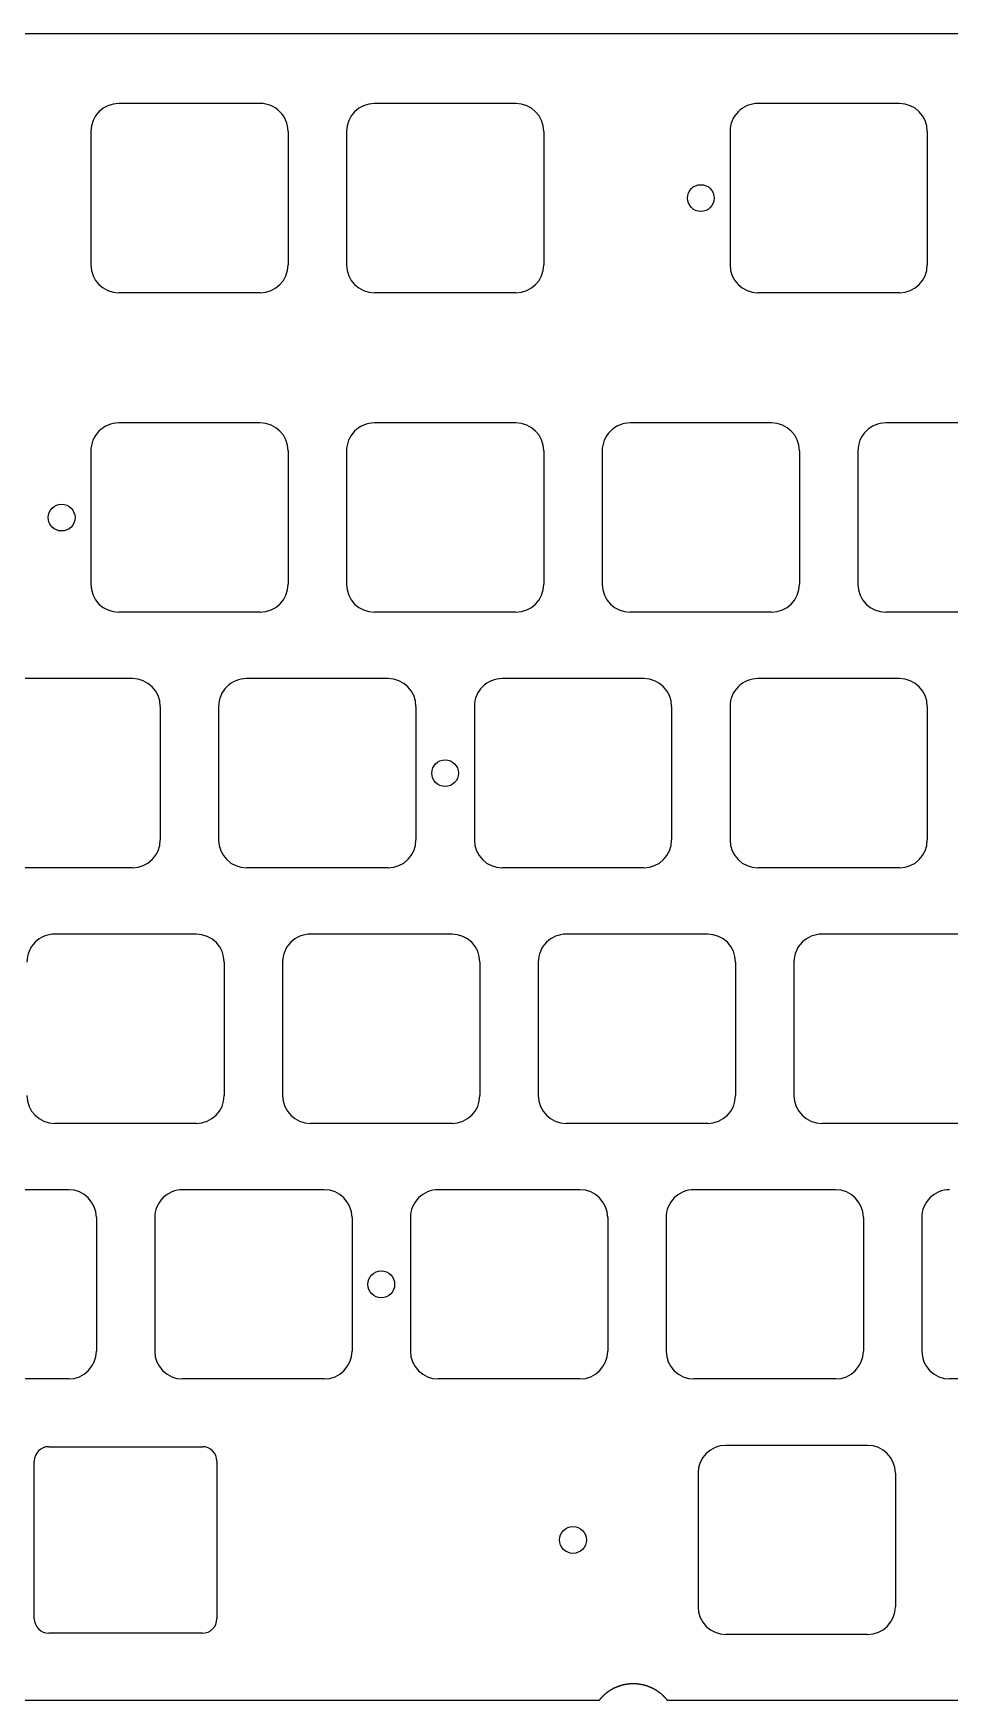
# Model space of a CAD drawing. Header units: millimetres. Extents: x -11 to 340, y -118 to 18.
# Drawn here: x 64.6 to 132.8, y -112 to 12.3 of the extents above; entities that cross this region are included whole.
import ezdxf

# ---------------------------------------------------------------- set-up
doc = ezdxf.new("R2010")
doc.units = ezdxf.units.MM
doc.header["$MEASUREMENT"] = 0
doc.layers.add('BLACK', color=7, linetype='CONTINUOUS')

msp = doc.modelspace()

# ---------------------------------------------------------------- linework, layer by layer
at = {"layer": 'BLACK', "linetype": 'Continuous'}
for p, q in [((28.3, 12.28), (156.05, 12.28)), ((81.475, 7.05), (70.924999, 7.05)), ((100.525, 7.05), (89.974999, 7.05)), ((118.550001, 7.049998), (118.550001, 7.05)), ((129.1, 7.05), (118.550001, 7.05)), ((68.85, 4.975), (68.85, -4.975001)), ((83.55, 4.975), (83.55, -4.975)), ((87.9, 4.975), (87.9, -4.975001)), ((102.6, 4.975), (102.6, -4.975)), ((116.475001, 4.975), (116.475001, -4.975)), ((131.175001, 4.975), (131.175001, -4.975)), ((81.475, -7.05), (70.925, -7.05)), ((100.525, -7.05), (89.975, -7.05)), ((129.100001, -7.05), (118.55, -7.05)), ((129.100001, -7.050001), (129.100001, -7.05)), ((70.925001, -16.762502), (70.925001, -16.7625)), ((81.475, -16.7625), (70.925001, -16.7625)), ((89.975001, -16.762502), (89.975001, -16.7625)), ((100.525, -16.7625), (89.975001, -16.7625)), ((109.025001, -16.762502), (109.025001, -16.7625)), ((119.575, -16.7625), (109.025001, -16.7625)), ((128.075001, -16.762502), (128.075001, -16.7625)), ((138.625, -16.7625), (128.075001, -16.7625)), ((68.850001, -18.8375), (68.850001, -28.7875)), ((83.550001, -18.8375), (83.550001, -28.7875)), ((87.900001, -18.8375), (87.900001, -28.7875)), ((102.600001, -18.8375), (102.600001, -28.7875)), ((106.950001, -18.8375), (106.950001, -28.7875)), ((121.650001, -18.8375), (121.650001, -28.7875)), ((126.000001, -18.8375), (126.000001, -28.7875)), ((81.475001, -30.8625), (70.925, -30.8625)), ((81.475001, -30.862501), (81.475001, -30.8625)), ((100.525001, -30.8625), (89.975, -30.8625)), ((100.525001, -30.862501), (100.525001, -30.8625)), ((119.575001, -30.8625), (109.025, -30.8625)), ((119.575001, -30.862501), (119.575001, -30.8625)), ((138.625001, -30.8625), (128.075, -30.8625)), ((71.95, -35.8125), (61.400001, -35.8125)), ((80.450001, -35.812502), (80.450001, -35.8125)), ((91, -35.8125), (80.450001, -35.8125)), ((99.500001, -35.812502), (99.500001, -35.8125)), ((110.05, -35.8125), (99.500001, -35.8125)), ((118.550001, -35.812502), (118.550001, -35.8125)), ((129.1, -35.8125), (118.550001, -35.8125)), ((74.025001, -37.8875), (74.025001, -47.8375)), ((78.375001, -37.8875), (78.375001, -47.8375)), ((93.075001, -37.8875), (93.075001, -47.8375)), ((97.425001, -37.8875), (97.425001, -47.8375)), ((112.125001, -37.8875), (112.125001, -47.8375)), ((116.475001, -37.8875), (116.475001, -47.8375)), ((131.175001, -37.8875), (131.175001, -47.8375)), ((71.950001, -49.9125), (61.4, -49.9125)), ((71.950001, -49.912501), (71.950001, -49.9125)), ((91.000001, -49.9125), (80.45, -49.9125)), ((91.000001, -49.912501), (91.000001, -49.9125)), ((110.050001, -49.9125), (99.5, -49.9125)), ((110.050001, -49.912501), (110.050001, -49.9125)), ((129.100001, -49.9125), (118.55, -49.9125)), ((129.100001, -49.912501), (129.100001, -49.9125)), ((66.162501, -54.862502), (66.162501, -54.8625)), ((76.7125, -54.8625), (66.162501, -54.8625)), ((85.212501, -54.862502), (85.212501, -54.8625)), ((95.7625, -54.8625), (85.212501, -54.8625)), ((104.262501, -54.862502), (104.262501, -54.8625)), ((114.8125, -54.8625), (104.262501, -54.8625)), ((123.312501, -54.862502), (123.312501, -54.8625)), ((133.8625, -54.8625), (123.312501, -54.8625)), ((78.787501, -56.9375), (78.787501, -66.8875)), ((83.137501, -56.9375), (83.137501, -66.8875)), ((97.837501, -56.9375), (97.837501, -66.8875)), ((102.187501, -56.9375), (102.187501, -66.8875)), ((116.887501, -56.9375), (116.887501, -66.8875)), ((121.237501, -56.9375), (121.237501, -66.8875)), ((76.712501, -68.9625), (66.1625, -68.9625)), ((76.712501, -68.962501), (76.712501, -68.9625)), ((95.762501, -68.9625), (85.2125, -68.9625)), ((95.762501, -68.962501), (95.762501, -68.9625)), ((114.812501, -68.9625), (104.2625, -68.9625)), ((114.812501, -68.962501), (114.812501, -68.9625)), ((133.862501, -68.9625), (123.3125, -68.9625)), ((67.1875, -73.9125), (56.637501, -73.9125)), ((75.687501, -73.912502), (75.687501, -73.9125)), ((86.2375, -73.9125), (75.687501, -73.9125)), ((94.737501, -73.912502), (94.737501, -73.9125)), ((105.2875, -73.9125), (94.737501, -73.9125)), ((113.787501, -73.912502), (113.787501, -73.9125)), ((124.3375, -73.9125), (113.787501, -73.9125)), ((69.262501, -75.9875), (69.262501, -85.9375)), ((73.612501, -75.9875), (73.612501, -85.9375)), ((88.312501, -75.9875), (88.312501, -85.9375)), ((92.662501, -75.9875), (92.662501, -85.9375)), ((107.362501, -75.9875), (107.362501, -85.9375)), ((111.712501, -75.9875), (111.712501, -85.9375)), ((126.412501, -75.9875), (126.412501, -85.9375)), ((130.762501, -75.9875), (130.762501, -85.9375)), ((67.187501, -88.0125), (56.6375, -88.0125)), ((67.187501, -88.012501), (67.187501, -88.0125)), ((86.237501, -88.0125), (75.6875, -88.0125)), ((86.237501, -88.012501), (86.237501, -88.0125)), ((105.287501, -88.0125), (94.7375, -88.0125)), ((105.287501, -88.012501), (105.287501, -88.0125)), ((124.337501, -88.0125), (113.7875, -88.0125)), ((124.337501, -88.012501), (124.337501, -88.0125)), ((143.387501, -88.0125), (132.8375, -88.0125)), ((65.7125, -93.0625), (77.1625, -93.0625)), ((126.71875, -92.9625), (116.168749, -92.9625)), ((64.6375, -105.8875), (64.6375, -94.1375)), ((78.2375, -94.1375), (78.2375, -105.8875)), ((114.09375, -95.0375), (114.09375, -104.987501)), ((128.79375, -95.0375), (128.79375, -104.9875)), ((77.1625, -106.9625), (65.7125, -106.9625)), ((126.71875, -107.0625), (116.16875, -107.0625)), ((106.826631, -111.840045), (106.821305, -111.846098)), ((106.831972, -111.834006), (106.826631, -111.840045)), ((106.837328, -111.827979), (106.831972, -111.834006)), ((106.842699, -111.821966), (106.837328, -111.827979)), ((106.848085, -111.815966), (106.842699, -111.821966)), ((106.853486, -111.80998), (106.848085, -111.815966)), ((106.858901, -111.804007), (106.853486, -111.80998)), ((106.864332, -111.798048), (106.858901, -111.804007)), ((106.869777, -111.792102), (106.864332, -111.798048)), ((106.875237, -111.786169), (106.869777, -111.792102)), ((106.880711, -111.780251), (106.875237, -111.786169)), ((106.8862, -111.774345), (106.880711, -111.780251)), ((106.891704, -111.768454), (106.8862, -111.774345)), ((106.897222, -111.762576), (106.891704, -111.768454)), ((106.902755, -111.756712), (106.897222, -111.762576)), ((106.908303, -111.750861), (106.902755, -111.756712)), ((106.913865, -111.745024), (106.908303, -111.750861)), ((106.919441, -111.739202), (106.913865, -111.745024)), ((106.925032, -111.733393), (106.919441, -111.739202)), ((106.930637, -111.727598), (106.925032, -111.733393)), ((106.936257, -111.721816), (106.930637, -111.727598)), ((106.941891, -111.716049), (106.936257, -111.721816)), ((106.947539, -111.710296), (106.941891, -111.716049)), ((106.953201, -111.704557), (106.947539, -111.710296)), ((106.958878, -111.698832), (106.953201, -111.704557)), ((106.964569, -111.693121), (106.958878, -111.698832)), ((106.975993, -111.681741), (106.964569, -111.693121)), ((106.987473, -111.670419), (106.975993, -111.681741)), ((106.999009, -111.659153), (106.987473, -111.670419)), ((107.010601, -111.647945), (106.999009, -111.659153)), ((107.022248, -111.636795), (107.010601, -111.647945)), ((107.033951, -111.625703), (107.022248, -111.636795)), ((107.045708, -111.614668), (107.033951, -111.625703)), ((107.05752, -111.603693), (107.045708, -111.614668)), ((107.069386, -111.592776), (107.05752, -111.603693)), ((107.081306, -111.581918), (107.069386, -111.592776)), ((107.09328, -111.57112), (107.081306, -111.581918)), ((107.105307, -111.560381), (107.09328, -111.57112)), ((107.117388, -111.549701), (107.105307, -111.560381)), ((107.129521, -111.539082), (107.117388, -111.549701)), ((107.141706, -111.528524), (107.129521, -111.539082)), ((107.153944, -111.518026), (107.141706, -111.528524)), ((107.166234, -111.507589), (107.153944, -111.518026)), ((107.178575, -111.497213), (107.166234, -111.507589)), ((107.190968, -111.486898), (107.178575, -111.497213)), ((107.203411, -111.476645), (107.190968, -111.486898)), ((107.215905, -111.466454), (107.203411, -111.476645)), ((107.22845, -111.456325), (107.215905, -111.466454)), ((107.241045, -111.446258), (107.22845, -111.456325)), ((107.253689, -111.436254), (107.241045, -111.446258)), ((107.266383, -111.426313), (107.253689, -111.436254)), ((107.274425, -111.420067), (107.266383, -111.426313)), ((107.280875, -111.415086), (107.274425, -111.420067)), ((107.287334, -111.410123), (107.280875, -111.415086)), ((107.293805, -111.405176), (107.287334, -111.410123)), ((107.300285, -111.400248), (107.293805, -111.405176)), ((107.306777, -111.395335), (107.300285, -111.400248)), ((107.313277, -111.390442), (107.306777, -111.395335)), ((107.31979, -111.385564), (107.313277, -111.390442)), ((107.326311, -111.380705), (107.31979, -111.385564)), ((107.332844, -111.375861), (107.326311, -111.380705)), ((107.339385, -111.371037), (107.332844, -111.375861)), ((107.345939, -111.366228), (107.339385, -111.371037)), ((107.352501, -111.361438), (107.345939, -111.366228)), ((107.359075, -111.356664), (107.352501, -111.361438)), ((107.365658, -111.351908), (107.359075, -111.356664)), ((107.372252, -111.347169), (107.365658, -111.351908)), ((107.378855, -111.342448), (107.372252, -111.347169)), ((107.38547, -111.337743), (107.378855, -111.342448)), ((107.392093, -111.333058), (107.38547, -111.337743)), ((107.398728, -111.328388), (107.392093, -111.333058)), ((107.405371, -111.323736), (107.398728, -111.328388)), ((107.412026, -111.319101), (107.405371, -111.323736)), ((107.418689, -111.314485), (107.412026, -111.319101)), ((107.425364, -111.309885), (107.418689, -111.314485)), ((107.432047, -111.305303), (107.425364, -111.309885)), ((107.438742, -111.300738), (107.432047, -111.305303)), ((107.445445, -111.296191), (107.438742, -111.300738)), ((107.45216, -111.291661), (107.445445, -111.296191)), ((107.458882, -111.287149), (107.45216, -111.291661)), ((107.465617, -111.282654), (107.458882, -111.287149)), ((107.472359, -111.278177), (107.465617, -111.282654)), ((107.479113, -111.273717), (107.472359, -111.278177)), ((107.485874, -111.269275), (107.479113, -111.273717)), ((107.492648, -111.26485), (107.485874, -111.269275)), ((107.499429, -111.260444), (107.492648, -111.26485)), ((107.506222, -111.256054), (107.499429, -111.260444)), ((107.513022, -111.251682), (107.506222, -111.256054)), ((107.519835, -111.247327), (107.513022, -111.251682)), ((107.526654, -111.242991), (107.519835, -111.247327)), ((107.533486, -111.238672), (107.526654, -111.242991)), ((107.540324, -111.234371), (107.533486, -111.238672)), ((107.547175, -111.230086), (107.540324, -111.234371)), ((107.554033, -111.225821), (107.547175, -111.230086)), ((107.560902, -111.221572), (107.554033, -111.225821)), ((107.567779, -111.217342), (107.560902, -111.221572)), ((107.574667, -111.213128), (107.567779, -111.217342)), ((107.581563, -111.208933), (107.574667, -111.213128)), ((107.58847, -111.204755), (107.581563, -111.208933)), ((107.595384, -111.200596), (107.58847, -111.204755)), ((107.60231, -111.196453), (107.595384, -111.200596)), ((107.609243, -111.192329), (107.60231, -111.196453)), ((107.616187, -111.188222), (107.609243, -111.192329)), ((107.623139, -111.184133), (107.616187, -111.188222)), ((107.630102, -111.180062), (107.623139, -111.184133)), ((107.637071, -111.176009), (107.630102, -111.180062)), ((107.644053, -111.171973), (107.637071, -111.176009)), ((107.651041, -111.167956), (107.644053, -111.171973)), ((107.65804, -111.163956), (107.651041, -111.167956)), ((107.665046, -111.159974), (107.65804, -111.163956)), ((107.672064, -111.15601), (107.665046, -111.159974)), ((107.679088, -111.152064), (107.672064, -111.15601)), ((107.686124, -111.148135), (107.679088, -111.152064)), ((107.693166, -111.144226), (107.686124, -111.148135)), ((107.700219, -111.140333), (107.693166, -111.144226)), ((107.70728, -111.136459), (107.700219, -111.140333)), ((107.714351, -111.132602), (107.70728, -111.136459)), ((107.721429, -111.128764), (107.714351, -111.132602)), ((107.728518, -111.124943), (107.721429, -111.128764)), ((107.735613, -111.121141), (107.728518, -111.124943)), ((107.742719, -111.117356), (107.735613, -111.121141)), ((107.749832, -111.11359), (107.742719, -111.117356)), ((107.756956, -111.10984), (107.749832, -111.11359)), ((107.764087, -111.106111), (107.756956, -111.10984)), ((107.771228, -111.102398), (107.764087, -111.106111)), ((107.778376, -111.098704), (107.771228, -111.102398)), ((107.785534, -111.095027), (107.778376, -111.098704)), ((107.792699, -111.09137), (107.785534, -111.095027)), ((107.799874, -111.087729), (107.792699, -111.09137)), ((107.807056, -111.084108), (107.799874, -111.087729)), ((107.814248, -111.080503), (107.807056, -111.084108)), ((107.821447, -111.076918), (107.814248, -111.080503)), ((107.828656, -111.07335), (107.821447, -111.076918)), ((107.835872, -111.069802), (107.828656, -111.07335)), ((107.843098, -111.06627), (107.835872, -111.069802)), ((107.85033, -111.062758), (107.843098, -111.06627)), ((107.857573, -111.059263), (107.85033, -111.062758)), ((107.864821, -111.055787), (107.857573, -111.059263)), ((107.87208, -111.052328), (107.864821, -111.055787)), ((107.879345, -111.048889), (107.87208, -111.052328)), ((107.886621, -111.045467), (107.879345, -111.048889)), ((107.893902, -111.042064), (107.886621, -111.045467)), ((107.901194, -111.038679), (107.893902, -111.042064)), ((107.908491, -111.035313), (107.901194, -111.038679)), ((107.915799, -111.031964), (107.908491, -111.035313)), ((107.923113, -111.028634), (107.915799, -111.031964)), ((107.930436, -111.025322), (107.923113, -111.028634)), ((107.937766, -111.022029), (107.930436, -111.025322)), ((107.945105, -111.018754), (107.937766, -111.022029)), ((107.95245, -111.015498), (107.945105, -111.018754)), ((107.959806, -111.01226), (107.95245, -111.015498)), ((107.967166, -111.009041), (107.959806, -111.01226)), ((107.974537, -111.005839), (107.967166, -111.009041)), ((107.981913, -111.002657), (107.974537, -111.005839)), ((107.9893, -110.999492), (107.981913, -111.002657)), ((107.996691, -110.996347), (107.9893, -110.999492)), ((108.004093, -110.993219), (107.996691, -110.996347)), ((108.0115, -110.990111), (108.004093, -110.993219)), ((108.018916, -110.987021), (108.0115, -110.990111)), ((108.026338, -110.983949), (108.018916, -110.987021)), ((108.03377, -110.980896), (108.026338, -110.983949)), ((108.041207, -110.977862), (108.03377, -110.980896)), ((108.048653, -110.974846), (108.041207, -110.977862)), ((108.056105, -110.971849), (108.048653, -110.974846)), ((108.063566, -110.96887), (108.056105, -110.971849)), ((108.071033, -110.96591), (108.063566, -110.96887)), ((108.078508, -110.962968), (108.071033, -110.96591)), ((108.085989, -110.960046), (108.078508, -110.962968)), ((108.09348, -110.957141), (108.085989, -110.960046)), ((108.100975, -110.954256), (108.09348, -110.957141)), ((108.108479, -110.951389), (108.100975, -110.954256)), ((108.115989, -110.948542), (108.108479, -110.951389)), ((108.123508, -110.945712), (108.115989, -110.948542)), ((108.131031, -110.942902), (108.123508, -110.945712)), ((108.138564, -110.94011), (108.131031, -110.942902)), ((108.146102, -110.937337), (108.138564, -110.94011)), ((108.153648, -110.934582), (108.146102, -110.937337)), ((108.1612, -110.931847), (108.153648, -110.934582)), ((108.16876, -110.92913), (108.1612, -110.931847)), ((108.176325, -110.926433), (108.16876, -110.92913)), ((108.183899, -110.923753), (108.176325, -110.926433)), ((108.191478, -110.921094), (108.183899, -110.923753)), ((108.199065, -110.918452), (108.191478, -110.921094)), ((108.206657, -110.91583), (108.199065, -110.918452)), ((108.214257, -110.913226), (108.206657, -110.91583)), ((108.221862, -110.910642), (108.214257, -110.913226)), ((108.229476, -110.908076), (108.221862, -110.910642)), ((108.237094, -110.905529), (108.229476, -110.908076)), ((108.244721, -110.903001), (108.237094, -110.905529)), ((108.252352, -110.900492), (108.244721, -110.903001)), ((108.259991, -110.898002), (108.252352, -110.900492)), ((108.267635, -110.895531), (108.259991, -110.898002)), ((108.275287, -110.893079), (108.267635, -110.895531)), ((108.282944, -110.890647), (108.275287, -110.893079)), ((108.290608, -110.888232), (108.282944, -110.890647)), ((108.298277, -110.885838), (108.290608, -110.888232)), ((108.305954, -110.883461), (108.298277, -110.885838)), ((108.313635, -110.881105), (108.305954, -110.883461)), ((108.321324, -110.878767), (108.313635, -110.881105)), ((108.329017, -110.876449), (108.321324, -110.878767)), ((108.336718, -110.874149), (108.329017, -110.876449)), ((108.344423, -110.871869), (108.336718, -110.874149)), ((108.352136, -110.869607), (108.344423, -110.871869)), ((108.359853, -110.867365), (108.352136, -110.869607)), ((108.367577, -110.865142), (108.359853, -110.867365)), ((108.375305, -110.862938), (108.367577, -110.865142)), ((108.383042, -110.860753), (108.375305, -110.862938)), ((108.390781, -110.858588), (108.383042, -110.860753)), ((108.398529, -110.856441), (108.390781, -110.858588)), ((108.40628, -110.854315), (108.398529, -110.856441)), ((108.414038, -110.852206), (108.40628, -110.854315)), ((108.421801, -110.850118), (108.414038, -110.852206)), ((108.42957, -110.848048), (108.421801, -110.850118)), ((108.437343, -110.845998), (108.42957, -110.848048)), ((108.445124, -110.843967), (108.437343, -110.845998)), ((108.452907, -110.841956), (108.445124, -110.843967)), ((108.460699, -110.839963), (108.452907, -110.841956)), ((108.468493, -110.837991), (108.460699, -110.839963)), ((108.476295, -110.836037), (108.468493, -110.837991)), ((108.484099, -110.834103), (108.476295, -110.836037)), ((108.491911, -110.832187), (108.484099, -110.834103)), ((108.499726, -110.830292), (108.491911, -110.832187)), ((108.507548, -110.828416), (108.499726, -110.830292)), ((108.515373, -110.826559), (108.507548, -110.828416)), ((108.523205, -110.824721), (108.515373, -110.826559)), ((108.53104, -110.822903), (108.523205, -110.824721)), ((108.538882, -110.821104), (108.53104, -110.822903)), ((108.546727, -110.819325), (108.538882, -110.821104)), ((108.554578, -110.817565), (108.546727, -110.819325)), ((108.562432, -110.815825), (108.554578, -110.817565)), ((108.570293, -110.814104), (108.562432, -110.815825)), ((108.578157, -110.812403), (108.570293, -110.814104)), ((108.586027, -110.81072), (108.578157, -110.812403)), ((108.5939, -110.809058), (108.586027, -110.81072)), ((108.601779, -110.807415), (108.5939, -110.809058)), ((108.60966, -110.805792), (108.601779, -110.807415)), ((108.617548, -110.804187), (108.60966, -110.805792)), ((108.625439, -110.802603), (108.617548, -110.804187)), ((108.633335, -110.801038), (108.625439, -110.802603)), ((108.641235, -110.799493), (108.633335, -110.801038)), ((108.64914, -110.797967), (108.641235, -110.799493)), ((108.657047, -110.796461), (108.64914, -110.797967)), ((108.664961, -110.794974), (108.657047, -110.796461)), ((108.672876, -110.793507), (108.664961, -110.794974)), ((108.680798, -110.792059), (108.672876, -110.793507)), ((108.688722, -110.790632), (108.680798, -110.792059)), ((108.696651, -110.789223), (108.688722, -110.790632)), ((108.704583, -110.787835), (108.696651, -110.789223)), ((108.71252, -110.786466), (108.704583, -110.787835)), ((108.72046, -110.785117), (108.71252, -110.786466)), ((108.728405, -110.783787), (108.72046, -110.785117)), ((108.736351, -110.782477), (108.728405, -110.783787)), ((108.744304, -110.781186), (108.736351, -110.782477)), ((108.752258, -110.779916), (108.744304, -110.781186)), ((108.760217, -110.778665), (108.752258, -110.779916)), ((108.768178, -110.777434), (108.760217, -110.778665)), ((108.776145, -110.776222), (108.768178, -110.777434)), ((108.784113, -110.77503), (108.776145, -110.776222)), ((108.792086, -110.773858), (108.784113, -110.77503)), ((108.800061, -110.772706), (108.792086, -110.773858)), ((108.808041, -110.771573), (108.800061, -110.772706)), ((108.816022, -110.77046), (108.808041, -110.771573)), ((108.824008, -110.769367), (108.816022, -110.77046)), ((108.831996, -110.768294), (108.824008, -110.769367)), ((108.839988, -110.76724), (108.831996, -110.768294)), ((108.847982, -110.766207), (108.839988, -110.76724)), ((108.85598, -110.765193), (108.847982, -110.766207)), ((108.86398, -110.764198), (108.85598, -110.765193)), ((108.871984, -110.763224), (108.86398, -110.764198)), ((108.879989, -110.762269), (108.871984, -110.763224)), ((108.887999, -110.761335), (108.879989, -110.762269)), ((108.89601, -110.76042), (108.887999, -110.761335)), ((108.904025, -110.759525), (108.89601, -110.76042)), ((108.912041, -110.758649), (108.904025, -110.759525)), ((108.920061, -110.757794), (108.912041, -110.758649)), ((108.928083, -110.756958), (108.920061, -110.757794)), ((108.936108, -110.756143), (108.928083, -110.756958)), ((108.944134, -110.755347), (108.936108, -110.756143)), ((108.952164, -110.754571), (108.944134, -110.755347)), ((108.960195, -110.753815), (108.952164, -110.754571)), ((108.968229, -110.753078), (108.960195, -110.753815)), ((108.976265, -110.752362), (108.968229, -110.753078)), ((108.984304, -110.751666), (108.976265, -110.752362)), ((108.992343, -110.750989), (108.984304, -110.751666)), ((109.000386, -110.750333), (108.992343, -110.750989)), ((109.00843, -110.749696), (109.000386, -110.750333)), ((109.016477, -110.749079), (109.00843, -110.749696)), ((109.024525, -110.748482), (109.016477, -110.749079)), ((109.032576, -110.747905), (109.024525, -110.748482)), ((109.040627, -110.747348), (109.032576, -110.747905)), ((109.048681, -110.746811), (109.040627, -110.747348)), ((109.056736, -110.746294), (109.048681, -110.746811)), ((109.064794, -110.745797), (109.056736, -110.746294)), ((109.072852, -110.745319), (109.064794, -110.745797)), ((109.080912, -110.744862), (109.072852, -110.745319)), ((109.088973, -110.744425), (109.080912, -110.744862)), ((109.097037, -110.744007), (109.088973, -110.744425)), ((109.105101, -110.74361), (109.097037, -110.744007)), ((109.113167, -110.743232), (109.105101, -110.74361)), ((109.121234, -110.742875), (109.113167, -110.743232)), ((109.129302, -110.742537), (109.121234, -110.742875)), ((109.137371, -110.74222), (109.129302, -110.742537)), ((109.145442, -110.741922), (109.137371, -110.74222)), ((109.153513, -110.741644), (109.145442, -110.741922)), ((109.161586, -110.741387), (109.153513, -110.741644)), ((109.169659, -110.741149), (109.161586, -110.741387)), ((109.177734, -110.740931), (109.169659, -110.741149)), ((109.185809, -110.740734), (109.177734, -110.740931)), ((109.193886, -110.740556), (109.185809, -110.740734)), ((109.201962, -110.740398), (109.193886, -110.740556)), ((109.21004, -110.740261), (109.201962, -110.740398)), ((109.218117, -110.740143), (109.21004, -110.740261)), ((109.226197, -110.740045), (109.218117, -110.740143)), ((109.234275, -110.739968), (109.226197, -110.740045)), ((109.242355, -110.73991), (109.234275, -110.739968)), ((109.250435, -110.739872), (109.242355, -110.73991)), ((109.258516, -110.739854), (109.250435, -110.739872)), ((109.266596, -110.739857), (109.258516, -110.739854)), ((109.274677, -110.739879), (109.266596, -110.739857)), ((109.282758, -110.739921), (109.274677, -110.739879)), ((109.29084, -110.739984), (109.282758, -110.739921)), ((109.298921, -110.740066), (109.29084, -110.739984)), ((109.307002, -110.740168), (109.298921, -110.740066)), ((109.315083, -110.740291), (109.307002, -110.740168)), ((109.323165, -110.740433), (109.315083, -110.740291)), ((109.331246, -110.740595), (109.323165, -110.740433)), ((109.339327, -110.740778), (109.331246, -110.740595)), ((109.347408, -110.74098), (109.339327, -110.740778)), ((109.355488, -110.741202), (109.347408, -110.74098)), ((109.363568, -110.741445), (109.355488, -110.741202)), ((109.371648, -110.741707), (109.363568, -110.741445)), ((109.379727, -110.741989), (109.371648, -110.741707)), ((109.387806, -110.742292), (109.379727, -110.741989)), ((109.395883, -110.742614), (109.387806, -110.742292)), ((109.403961, -110.742956), (109.395883, -110.742614)), ((109.412038, -110.743319), (109.403961, -110.742956)), ((109.420114, -110.743701), (109.412038, -110.743319)), ((109.428189, -110.744103), (109.420114, -110.743701)), ((109.436263, -110.744526), (109.428189, -110.744103)), ((109.444336, -110.744968), (109.436263, -110.744526)), ((109.452409, -110.74543), (109.444336, -110.744968)), ((109.46048, -110.745912), (109.452409, -110.74543)), ((109.468551, -110.746415), (109.46048, -110.745912)), ((109.47662, -110.746937), (109.468551, -110.746415)), ((109.484688, -110.747479), (109.47662, -110.746937)), ((109.492755, -110.748041), (109.484688, -110.747479)), ((109.50082, -110.748623), (109.492755, -110.748041)), ((109.508884, -110.749225), (109.50082, -110.748623)), ((109.516947, -110.749847), (109.508884, -110.749225)), ((109.525009, -110.750489), (109.516947, -110.749847)), ((109.533068, -110.751151), (109.525009, -110.750489)), ((109.541126, -110.751833), (109.533068, -110.751151)), ((109.549183, -110.752534), (109.541126, -110.751833)), ((109.557238, -110.753256), (109.549183, -110.752534)), ((109.565291, -110.753998), (109.557238, -110.753256)), ((109.573342, -110.754759), (109.565291, -110.753998)), ((109.581392, -110.75554), (109.573342, -110.754759)), ((109.589439, -110.756342), (109.581392, -110.75554)), ((109.597485, -110.757163), (109.589439, -110.756342)), ((109.605529, -110.758004), (109.597485, -110.757163)), ((109.61357, -110.758865), (109.605529, -110.758004)), ((109.62161, -110.759746), (109.61357, -110.758865)), ((109.629647, -110.760647), (109.62161, -110.759746)), ((109.637682, -110.761568), (109.629647, -110.760647)), ((109.645714, -110.762508), (109.637682, -110.761568)), ((109.653745, -110.763468), (109.645714, -110.762508)), ((109.669798, -110.765449), (109.653745, -110.763468)), ((109.685841, -110.767509), (109.669798, -110.765449)), ((109.701874, -110.769648), (109.685841, -110.767509)), ((109.717896, -110.771866), (109.701874, -110.769648)), ((109.733907, -110.774163), (109.717896, -110.771866)), ((109.749905, -110.77654), (109.733907, -110.774163)), ((109.765891, -110.778995), (109.749905, -110.77654)), ((109.781865, -110.78153), (109.765891, -110.778995)), ((109.797825, -110.784144), (109.781865, -110.78153)), ((109.813772, -110.786836), (109.797825, -110.784144)), ((109.829705, -110.789607), (109.813772, -110.786836)), ((109.845623, -110.792457), (109.829705, -110.789607)), ((109.861527, -110.795385), (109.845623, -110.792457)), ((109.877415, -110.798392), (109.861527, -110.795385)), ((109.893287, -110.801477), (109.877415, -110.798392)), ((109.909143, -110.804641), (109.893287, -110.801477)), ((109.924983, -110.807883), (109.909143, -110.804641)), ((109.940805, -110.811203), (109.924983, -110.807883)), ((109.95661, -110.814601), (109.940805, -110.811203)), ((109.972397, -110.818077), (109.95661, -110.814601)), ((109.988165, -110.821631), (109.972397, -110.818077)), ((110.003915, -110.825262), (109.988165, -110.821631)), ((110.019646, -110.828972), (110.003915, -110.825262)), ((110.035356, -110.832758), (110.019646, -110.828972)), ((110.051047, -110.836623), (110.035356, -110.832758)), ((110.066718, -110.840564), (110.051047, -110.836623)), ((110.082367, -110.844583), (110.066718, -110.840564)), ((110.097995, -110.848679), (110.082367, -110.844583)), ((110.113601, -110.852852), (110.097995, -110.848679)), ((110.129185, -110.857102), (110.113601, -110.852852)), ((110.144747, -110.861428), (110.129185, -110.857102)), ((110.160286, -110.865831), (110.144747, -110.861428)), ((110.175801, -110.870311), (110.160286, -110.865831)), ((110.191292, -110.874867), (110.175801, -110.870311)), ((110.206759, -110.879499), (110.191292, -110.874867)), ((110.222202, -110.884207), (110.206759, -110.879499)), ((110.237619, -110.888992), (110.222202, -110.884207)), ((110.253011, -110.893852), (110.237619, -110.888992)), ((110.268378, -110.898788), (110.253011, -110.893852)), ((110.283718, -110.903799), (110.268378, -110.898788)), ((110.299031, -110.908886), (110.283718, -110.903799)), ((110.314317, -110.914048), (110.299031, -110.908886)), ((110.329576, -110.919285), (110.314317, -110.914048)), ((110.344807, -110.924598), (110.329576, -110.919285)), ((110.36001, -110.929985), (110.344807, -110.924598)), ((110.375185, -110.935447), (110.36001, -110.929985)), ((110.39033, -110.940983), (110.375185, -110.935447)), ((110.405446, -110.946594), (110.39033, -110.940983)), ((110.420532, -110.952279), (110.405446, -110.946594)), ((110.435589, -110.958038), (110.420532, -110.952279)), ((110.450615, -110.963872), (110.435589, -110.958038)), ((110.465609, -110.969779), (110.450615, -110.963872)), ((110.480573, -110.975759), (110.465609, -110.969779)), ((110.495505, -110.981813), (110.480573, -110.975759)), ((110.510405, -110.987941), (110.495505, -110.981813)), ((110.525273, -110.994142), (110.510405, -110.987941)), ((110.540109, -111.000415), (110.525273, -110.994142)), ((110.554911, -111.006762), (110.540109, -111.000415)), ((110.569679, -111.013181), (110.554911, -111.006762)), ((110.584414, -111.019673), (110.569679, -111.013181)), ((110.599115, -111.026237), (110.584414, -111.019673)), ((110.613782, -111.032873), (110.599115, -111.026237)), ((110.628414, -111.039581), (110.613782, -111.032873)), ((110.64301, -111.046362), (110.628414, -111.039581)), ((110.657571, -111.053213), (110.64301, -111.046362)), ((110.672096, -111.060137), (110.657571, -111.053213)), ((110.686585, -111.067131), (110.672096, -111.060137)), ((110.701038, -111.074197), (110.686585, -111.067131)), ((110.715454, -111.081334), (110.701038, -111.074197)), ((110.729832, -111.088542), (110.715454, -111.081334)), ((110.744174, -111.09582), (110.729832, -111.088542)), ((110.758477, -111.103169), (110.744174, -111.09582)), ((110.772742, -111.110588), (110.758477, -111.103169)), ((110.786969, -111.118077), (110.772742, -111.110588)), ((110.801157, -111.125637), (110.786969, -111.118077)), ((110.815306, -111.133266), (110.801157, -111.125637)), ((110.829415, -111.140964), (110.815306, -111.133266)), ((110.843485, -111.148732), (110.829415, -111.140964)), ((110.857515, -111.15657), (110.843485, -111.148732)), ((110.871504, -111.164476), (110.857515, -111.15657)), ((110.885453, -111.172451), (110.871504, -111.164476)), ((110.899361, -111.180495), (110.885453, -111.172451)), ((110.913228, -111.188608), (110.899361, -111.180495)), ((110.927053, -111.196788), (110.913228, -111.188608)), ((110.940837, -111.205037), (110.927053, -111.196788)), ((110.954578, -111.213354), (110.940837, -111.205037)), ((110.968277, -111.221739), (110.954578, -111.213354)), ((110.981934, -111.230192), (110.968277, -111.221739)), ((110.995547, -111.238712), (110.981934, -111.230192)), ((111.009118, -111.247299), (110.995547, -111.238712)), ((111.022644, -111.255953), (111.009118, -111.247299)), ((111.036127, -111.264674), (111.022644, -111.255953)), ((111.049566, -111.273462), (111.036127, -111.264674)), ((111.062961, -111.282317), (111.049566, -111.273462)), ((111.076311, -111.291238), (111.062961, -111.282317)), ((111.089617, -111.300225), (111.076311, -111.291238)), ((111.102877, -111.309278), (111.089617, -111.300225)), ((111.116092, -111.318397), (111.102877, -111.309278)), ((111.129261, -111.327582), (111.116092, -111.318397)), ((111.142384, -111.336832), (111.129261, -111.327582)), ((111.155462, -111.346147), (111.142384, -111.336832)), ((111.168493, -111.355528), (111.155462, -111.346147)), ((111.181477, -111.364974), (111.168493, -111.355528)), ((111.194415, -111.374484), (111.181477, -111.364974)), ((111.207305, -111.384059), (111.194415, -111.374484)), ((111.220148, -111.393699), (111.207305, -111.384059)), ((111.232944, -111.403402), (111.220148, -111.393699)), ((111.245691, -111.41317), (111.232944, -111.403402)), ((111.258391, -111.423002), (111.245691, -111.41317)), ((111.271042, -111.432897), (111.258391, -111.423002)), ((111.283645, -111.442856), (111.271042, -111.432897)), ((111.296199, -111.452879), (111.283645, -111.442856)), ((111.308705, -111.462965), (111.296199, -111.452879)), ((111.321161, -111.473113), (111.308705, -111.462965)), ((111.333567, -111.483325), (111.321161, -111.473113)), ((111.345924, -111.493599), (111.333567, -111.483325)), ((111.358232, -111.503936), (111.345924, -111.493599)), ((111.370489, -111.514336), (111.358232, -111.503936)), ((111.382696, -111.524797), (111.370489, -111.514336)), ((111.394852, -111.535321), (111.382696, -111.524797)), ((111.406958, -111.545906), (111.394852, -111.535321)), ((111.419013, -111.556553), (111.406958, -111.545906)), ((111.431017, -111.567262), (111.419013, -111.556553)), ((111.44297, -111.578033), (111.431017, -111.567262)), ((111.454871, -111.588864), (111.44297, -111.578033)), ((111.46672, -111.599757), (111.454871, -111.588864)), ((111.478518, -111.61071), (111.46672, -111.599757)), ((111.490263, -111.621724), (111.478518, -111.61071)), ((111.501957, -111.632799), (111.490263, -111.621724)), ((111.513598, -111.643935), (111.501957, -111.632799)), ((111.525186, -111.65513), (111.513598, -111.643935)), ((111.536721, -111.666386), (111.525186, -111.65513)), ((111.548204, -111.677702), (111.536721, -111.666386)), ((111.559633, -111.689077), (111.548204, -111.677702)), ((111.571008, -111.700513), (111.559633, -111.689077)), ((111.582331, -111.712008), (111.571008, -111.700513)), ((111.593599, -111.723562), (111.582331, -111.712008)), ((111.604814, -111.735175), (111.593599, -111.723562)), ((111.615974, -111.746848), (111.604814, -111.735175)), ((111.627081, -111.75858), (111.615974, -111.746848)), ((111.638133, -111.77037), (111.627081, -111.75858)), ((111.64913, -111.782219), (111.638133, -111.77037)), ((111.660072, -111.794127), (111.64913, -111.782219)), ((111.67096, -111.806093), (111.660072, -111.794127)), ((111.681792, -111.818117), (111.67096, -111.806093)), ((111.692569, -111.8302), (111.681792, -111.818117)), ((111.703291, -111.84234), (111.692569, -111.8302)), ((111.713957, -111.854538), (111.703291, -111.84234)), ((106.700195, -111.9925), (42.3, -111.9925)), ((106.707989, -111.982536), (106.700195, -111.9925)), ((106.712978, -111.976201), (106.707989, -111.982536)), ((106.717981, -111.969879), (106.712978, -111.976201)), ((106.723001, -111.963569), (106.717981, -111.969879)), ((106.728036, -111.957272), (106.723001, -111.963569)), ((106.733087, -111.950987), (106.728036, -111.957272)), ((106.738153, -111.944715), (106.733087, -111.950987)), ((106.743235, -111.938455), (106.738153, -111.944715)), ((106.748332, -111.932208), (106.743235, -111.938455)), ((106.753445, -111.925974), (106.748332, -111.932208)), ((106.758573, -111.919752), (106.753445, -111.925974)), ((106.763717, -111.913543), (106.758573, -111.919752)), ((106.768876, -111.907347), (106.763717, -111.913543)), ((106.774051, -111.901164), (106.768876, -111.907347)), ((106.77924, -111.894994), (106.774051, -111.901164)), ((106.784445, -111.888836), (106.77924, -111.894994)), ((106.789665, -111.882692), (106.784445, -111.888836)), ((106.794901, -111.87656), (106.789665, -111.882692)), ((106.800151, -111.870442), (106.794901, -111.87656)), ((106.805417, -111.864336), (106.800151, -111.870442)), ((106.810698, -111.858244), (106.805417, -111.864336)), ((106.815994, -111.852164), (106.810698, -111.858244)), ((106.821305, -111.846098), (106.815994, -111.852164)), ((111.724568, -111.866794), (111.713957, -111.854538)), ((111.735122, -111.879108), (111.724568, -111.866794)), ((111.745621, -111.891479), (111.735122, -111.879108)), ((111.756063, -111.903907), (111.745621, -111.891479)), ((111.766448, -111.916393), (111.756063, -111.903907)), ((111.776778, -111.928935), (111.766448, -111.916393)), ((111.78705, -111.941535), (111.776778, -111.928935)), ((111.797266, -111.954191), (111.78705, -111.941535)), ((111.807424, -111.966904), (111.797266, -111.954191)), ((111.817526, -111.979674), (111.807424, -111.966904)), ((111.82757, -111.9925), (111.817526, -111.979674)), ((156.05625, -111.9925), (111.82757, -111.9925))]:
    msp.add_line(p, q, dxfattribs=at)
at = {"layer": 'BLACK'}
for centre in [(114.3, 0), (66.675, -23.8125), (95.25, -42.8625), (90.4875, -80.9625), (104.775074, -100.0125)]:
    msp.add_circle(centre, 1, dxfattribs=at)
for centre, radius, start, end in [((70.925004, 4.974996), 2.075004, 90.00013806, 179.99988955), ((81.475003, 4.975003), 2.074997, 359.99991716, 90.00008284), ((89.975004, 4.974996), 2.075004, 90.00013806, 179.99988955), ((100.525, 4.975), 2.075, 0, 90), ((118.55, 4.975), 2.074999, 89.99997239, 180), ((129.1, 4.975), 2.075, 0, 90), ((70.925002, -4.974998), 2.075002, 180.00008284, 269.99994478), ((81.474996, -4.974996), 2.075004, 270.00011045, 359.99988955), ((89.975002, -4.974998), 2.075002, 180.00008284, 269.99994478), ((100.525, -4.975), 2.075, 270, 0), ((118.55, -4.975), 2.075, 180, 270), ((129.1, -4.975), 2.075001, 270.00002761, 0), ((70.925, -18.8375), 2.074999, 89.99997239, 180), ((81.475, -18.8375), 2.075, 0, 90), ((89.975, -18.8375), 2.074999, 89.99997239, 180), ((100.525, -18.8375), 2.075, 0, 90), ((109.025, -18.8375), 2.074999, 89.99997239, 180), ((119.575, -18.8375), 2.075, 0, 90), ((128.075, -18.8375), 2.074999, 89.99997239, 180), ((70.925, -28.7875), 2.075, 180, 270), ((81.475, -28.7875), 2.075001, 270.00002761, 0), ((89.975, -28.7875), 2.075, 180, 270), ((100.525, -28.7875), 2.075001, 270.00002761, 0), ((109.025, -28.7875), 2.075, 180, 270), ((119.575, -28.7875), 2.075001, 270.00002761, 0), ((128.075, -28.7875), 2.075, 180, 270), ((71.95, -37.8875), 2.075, 0, 90), ((80.45, -37.8875), 2.074999, 89.99997239, 180), ((91, -37.8875), 2.075, 0, 90), ((99.5, -37.8875), 2.074999, 89.99997239, 180), ((110.05, -37.8875), 2.075, 0, 90), ((118.55, -37.8875), 2.074999, 89.99997239, 180), ((129.1, -37.8875), 2.075, 0, 90), ((71.95, -47.8375), 2.075001, 270.00002761, 0), ((80.45, -47.8375), 2.075, 180, 270), ((91, -47.8375), 2.075001, 270.00002761, 0), ((99.5, -47.8375), 2.075, 180, 270), ((110.05, -47.8375), 2.075001, 270.00002761, 0), ((118.55, -47.8375), 2.075, 180, 270), ((129.1, -47.8375), 2.075001, 270.00002761, 0), ((66.1625, -56.9375), 2.074999, 89.99997239, 180), ((76.7125, -56.9375), 2.075, 0, 90), ((85.2125, -56.9375), 2.074999, 89.99997239, 180), ((95.7625, -56.9375), 2.075, 0, 90), ((104.2625, -56.9375), 2.074999, 89.99997239, 180), ((114.8125, -56.9375), 2.075, 0, 90), ((123.3125, -56.9375), 2.074999, 89.99997239, 180), ((66.1625, -66.8875), 2.075, 180, 270), ((76.7125, -66.8875), 2.075001, 270.00002761, 0), ((85.2125, -66.8875), 2.075, 180, 270), ((95.7625, -66.8875), 2.075001, 270.00002761, 0), ((104.2625, -66.8875), 2.075, 180, 270), ((114.8125, -66.8875), 2.075001, 270.00002761, 0), ((123.3125, -66.8875), 2.075, 180, 270), ((67.1875, -75.9875), 2.075, 0, 90), ((75.6875, -75.9875), 2.074999, 89.99997239, 180), ((86.2375, -75.9875), 2.075, 0, 90), ((94.7375, -75.9875), 2.074999, 89.99997239, 180), ((105.2875, -75.9875), 2.075, 0, 90), ((113.7875, -75.9875), 2.074999, 89.99997239, 180), ((124.3375, -75.9875), 2.075, 0, 90), ((132.8375, -75.9875), 2.074999, 89.99997239, 180), ((67.1875, -85.9375), 2.075001, 270.00002761, 0), ((75.6875, -85.9375), 2.075, 180, 270), ((86.2375, -85.9375), 2.075001, 270.00002761, 0), ((94.7375, -85.9375), 2.075, 180, 270), ((105.2875, -85.9375), 2.075001, 270.00002761, 0), ((113.7875, -85.9375), 2.075, 180, 270), ((124.3375, -85.9375), 2.075001, 270.00002761, 0), ((132.8375, -85.9375), 2.075, 180, 270), ((65.712499, -94.137499), 1.074999, 89.9999467, 180.0000533), ((77.1625, -94.1375), 1.075, 0, 90), ((116.168754, -95.037504), 2.075004, 90.00013806, 179.99988955), ((126.71875, -95.0375), 2.075, 0, 90), ((116.168752, -104.987498), 2.075002, 180.00008284, 269.99994478), ((126.71875, -104.9875), 2.075, 270, 0), ((65.712499, -105.887501), 1.074999, 179.9999467, 270.0000533), ((77.1625, -105.8875), 1.075, 270, 0)]:
    msp.add_arc(centre, radius, start, end, dxfattribs=at)

doc.saveas('drawing.dxf')
